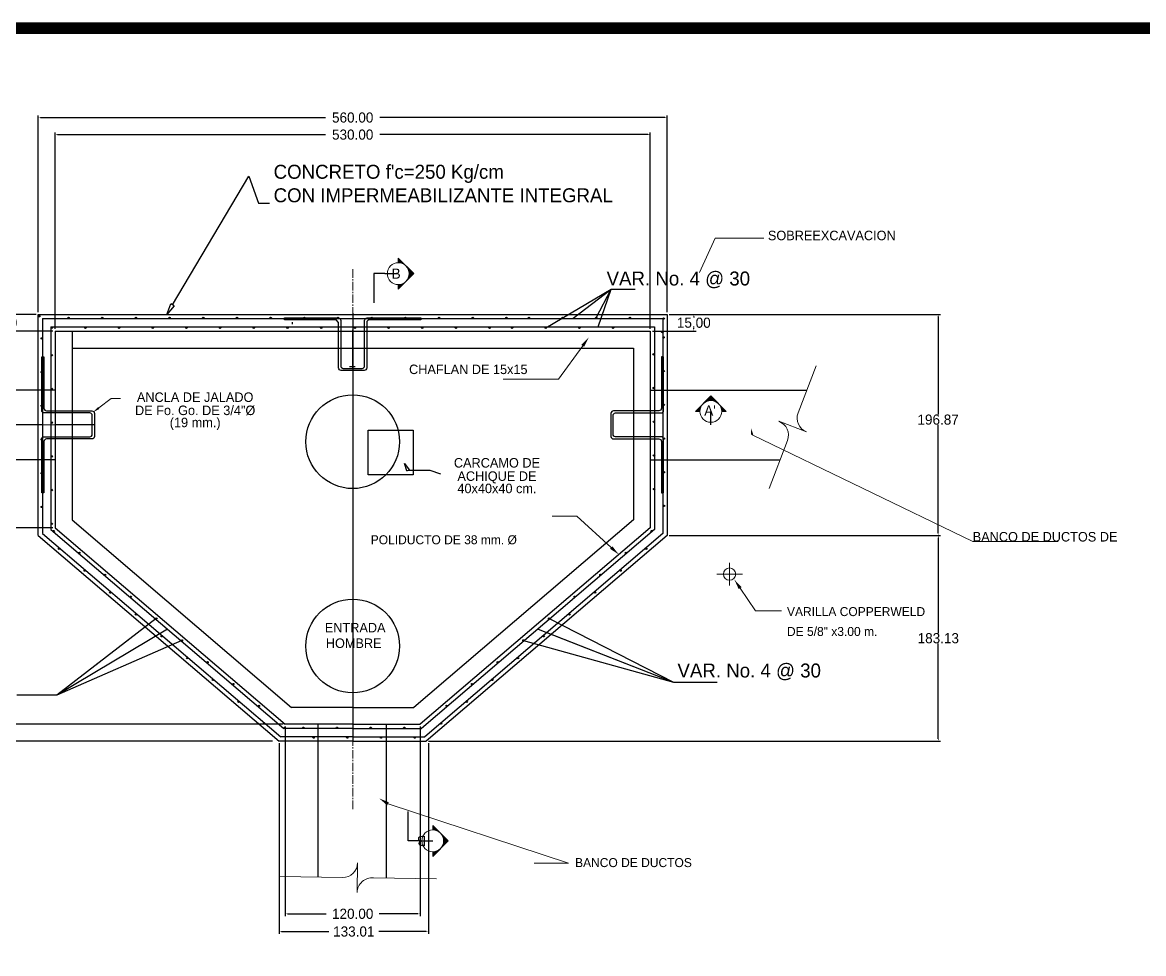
# Model space of a CAD drawing. Header units: centimetres. Extents: x 899 to 420531, y -3090 to 1299.
# Drawn here: x 10054 to 11053, y -1367 to -538 of the extents above; entities that cross this region are included whole.
import ezdxf
from ezdxf.enums import TextEntityAlignment as Align

# ---------------------------------------------------------------- set-up
doc = ezdxf.new("R2010")
doc.units = ezdxf.units.CM
doc.header["$LTSCALE"] = 10
doc.header["$MEASUREMENT"] = 0
doc.linetypes.add('CENTER2', pattern=[1.125, 0.75, -0.125, 0.125, -0.125])
doc.layers.get('0').update_dxf_attribs({"linetype": 'CONTINUOUS'})
doc.layers.get('DEFPOINTS').update_dxf_attribs({"color": 2, "linetype": 'CONTINUOUS'})
for name, color, linetype in [('acero', 7, 'CONTINUOUS'), ('DIM', 7, 'CONTINUOUS'), ('Ductos', 30, 'CONTINUOUS'), ('MARCO', 7, 'CONTINUOUS'), ('REGISTRO', 1, 'CONTINUOUS'), ('TEXTOS', 7, 'CONTINUOUS'), ('VARILLAS', 30, 'CONTINUOUS')]:
    doc.layers.add(name, color=color, linetype=linetype)
doc.styles.get("Standard").update_dxf_attribs({"font": ''})
doc.styles.get('Standard').set_extended_font_data('Zurich Ex BT')
doc.dimstyles.get("Standard").update_dxf_attribs({"dimtxt": 9, "dimasz": 2, "dimexe": 2, "dimexo": 2, "dimgap": 0.09, "dimtad": 0, "dimtih": 1, "dimtoh": 1, "dimzin": 0, "dimdsep": 46, "dimtxsty": 'Standard', "dimcen": 0.09, "dimadec": 0, "dimazin": 0, "dimtfac": 1, "dimtofl": 0, "dimtmove": 0, "dimatfit": 3, "dimfxl": 0, "dimtolj": 1, "dimtzin": 0, "dimarcsym": 0})

# ---------------------------------------------------------------- blocks, each defined once
blk = doc.blocks.new('_ClosedBlank')
at = {"color": 0, "linetype": 'ByBlock', "lineweight": -2}
for p, q in [((-1, 0.17), (0, 0)), ((-1, 0.17), (-1, -0.17)), ((0, 0), (-1, -0.17))]:
    blk.add_line(p, q, dxfattribs=at)
blk = doc.blocks.new('*D16')
at = {"layer": 'DEFPOINTS', "color": 0}
for p in [(10613.18, -637.53), (10083.18, -812.55), (10613.18, -812.55)]:
    blk.add_point(p, dxfattribs=at)
at = {"layer": 'DIM', "color": 0, "lineweight": -2}
for p, q in [((10083.18, -810.55), (10083.18, -635.53)), ((10085.18, -637.53), (10324.04, -637.53)), ((10611.18, -637.53), (10372.33, -637.53)), ((10613.18, -810.55), (10613.18, -635.53))]:
    blk.add_line(p, q, dxfattribs=at)
at = {"layer": 'DIM', "color": 0}
for points in [[(10085.18, -637.19), (10085.18, -637.86), (10083.18, -637.53)], [(10611.18, -637.19), (10611.18, -637.86), (10613.18, -637.53)]]:
    blk.add_solid(points, dxfattribs=at)
at = {"layer": 'DIM', "color": 0, "insert": (10348.18, -637.53), "char_height": 9, "attachment_point": 5}
blk.add_mtext('\\A1;530.00', dxfattribs=at)
blk = doc.blocks.new('*D17')
at = {"layer": 'DEFPOINTS', "color": 0}
for p in [(10068.18, -797.55), (10034.31, -812.55), (10083.18, -812.55)]:
    blk.add_point(p, dxfattribs=at)
at = {"layer": 'DIM', "color": 0, "lineweight": -2}
for p, q in [((10066.18, -797.55), (10032.31, -797.55)), ((10034.31, -799.55), (10034.31, -800.38)), ((10081.18, -812.55), (10032.31, -812.55)), ((10034.31, -810.55), (10034.31, -809.72))]:
    blk.add_line(p, q, dxfattribs=at)
at = {"layer": 'DIM', "color": 0}
for points in [[(10033.98, -799.55), (10034.65, -799.55), (10034.31, -797.55)], [(10033.98, -810.55), (10034.65, -810.55), (10034.31, -812.55)]]:
    blk.add_solid(points, dxfattribs=at)
at = {"layer": 'DIM', "color": 0, "insert": (10034.31, -805.05), "char_height": 9, "attachment_point": 5}
blk.add_mtext('\\A1;15.00', dxfattribs=at)
blk = doc.blocks.new('*D18')
at = {"layer": 'DEFPOINTS', "color": 0}
for p in [(10628.18, -797.55), (10613.18, -812.55), (10651.98, -812.55)]:
    blk.add_point(p, dxfattribs=at)
at = {"layer": 'TEXTOS', "color": 0, "lineweight": -2}
for p, q in [((10630.18, -797.55), (10653.98, -797.55)), ((10651.98, -799.55), (10651.98, -800.38)), ((10615.18, -812.55), (10653.98, -812.55)), ((10651.98, -810.55), (10651.98, -809.72))]:
    blk.add_line(p, q, dxfattribs=at)
at = {"layer": 'TEXTOS', "color": 0}
for points in [[(10651.64, -799.55), (10652.31, -799.55), (10651.98, -797.55)], [(10651.64, -810.55), (10652.31, -810.55), (10651.98, -812.55)]]:
    blk.add_solid(points, dxfattribs=at)
at = {"layer": 'TEXTOS', "color": 0, "insert": (10651.98, -805.05), "char_height": 9, "attachment_point": 5}
blk.add_mtext('\\A1;15.00', dxfattribs=at)
blk = doc.blocks.new('*D19')
at = {"layer": 'DEFPOINTS', "color": 0}
for p in [(10288.18, -1162.55), (10408.18, -1162.55), (10408.18, -1331.42)]:
    blk.add_point(p, dxfattribs=at)
at = {"layer": 'DIM', "color": 0, "lineweight": -2}
for p, q in [((10288.18, -1164.55), (10288.18, -1333.42)), ((10408.18, -1164.55), (10408.18, -1333.42)), ((10290.18, -1331.42), (10324.61, -1331.42)), ((10406.18, -1331.42), (10371.76, -1331.42))]:
    blk.add_line(p, q, dxfattribs=at)
at = {"layer": 'DIM', "color": 0}
for points in [[(10290.18, -1331.09), (10290.18, -1331.75), (10288.18, -1331.42)], [(10406.18, -1331.09), (10406.18, -1331.75), (10408.18, -1331.42)]]:
    blk.add_solid(points, dxfattribs=at)
at = {"layer": 'DIM', "color": 0, "insert": (10348.18, -1331.42), "char_height": 9, "attachment_point": 5}
blk.add_mtext('\\A1;120.00', dxfattribs=at)
blk = doc.blocks.new('*D20')
at = {"layer": 'DEFPOINTS', "color": 0}
for p in [(10068.18, -797.55), (9782.76, -1177.55), (10278.18, -1177.55)]:
    blk.add_point(p, dxfattribs=at)
at = {"layer": 'DIM', "color": 0, "lineweight": -2}
for p, q in [((10066.18, -797.55), (9780.76, -797.55)), ((9782.76, -799.55), (9782.76, -982.88)), ((9782.76, -1175.55), (9782.76, -992.22)), ((10276.18, -1177.55), (9780.76, -1177.55))]:
    blk.add_line(p, q, dxfattribs=at)
at = {"layer": 'DIM', "color": 0}
for points in [[(9782.43, -799.55), (9783.09, -799.55), (9782.76, -797.55)], [(9782.43, -1175.55), (9783.09, -1175.55), (9782.76, -1177.55)]]:
    blk.add_solid(points, dxfattribs=at)
at = {"layer": 'DIM', "color": 0, "insert": (9782.76, -987.55), "char_height": 9, "attachment_point": 5}
blk.add_mtext('\\A1;380.00', dxfattribs=at)
blk = doc.blocks.new('*D21')
at = {"layer": 'DEFPOINTS', "color": 0}
for p in [(10628.18, -622.32), (10068.18, -797.55), (10628.18, -797.55)]:
    blk.add_point(p, dxfattribs=at)
at = {"layer": 'DIM', "color": 0, "lineweight": -2}
for p, q in [((10068.18, -795.55), (10068.18, -620.32)), ((10070.18, -622.32), (10324.04, -622.32)), ((10626.18, -622.32), (10372.33, -622.32)), ((10628.18, -795.55), (10628.18, -620.32))]:
    blk.add_line(p, q, dxfattribs=at)
at = {"layer": 'DIM', "color": 0}
for points in [[(10070.18, -621.98), (10070.18, -622.65), (10068.18, -622.32)], [(10626.18, -621.98), (10626.18, -622.65), (10628.18, -622.32)]]:
    blk.add_solid(points, dxfattribs=at)
at = {"layer": 'DIM', "color": 0, "insert": (10348.18, -622.32), "char_height": 9, "attachment_point": 5}
blk.add_mtext('\\A1;560.00', dxfattribs=at)
blk = doc.blocks.new('*D36')
at = {"layer": 'DEFPOINTS', "color": 0}
for p in [(10083.18, -812.55), (9887.93, -987.55), (10083.18, -987.55)]:
    blk.add_point(p, dxfattribs=at)
at = {"layer": 'DIM', "color": 0, "lineweight": -2}
for p, q in [((10081.18, -812.55), (9885.93, -812.55)), ((9887.93, -814.55), (9887.93, -895.38)), ((9887.93, -985.55), (9887.93, -904.72)), ((10081.18, -987.55), (9885.93, -987.55))]:
    blk.add_line(p, q, dxfattribs=at)
at = {"layer": 'DIM', "color": 0}
for points in [[(9887.6, -814.55), (9888.26, -814.55), (9887.93, -812.55)], [(9887.6, -985.55), (9888.26, -985.55), (9887.93, -987.55)]]:
    blk.add_solid(points, dxfattribs=at)
at = {"layer": 'DIM', "color": 0, "insert": (9887.93, -900.05), "char_height": 9, "attachment_point": 5}
blk.add_mtext('\\A1;175.00', dxfattribs=at)
blk = doc.blocks.new('*D37')
at = {"layer": 'DEFPOINTS', "color": 0}
for p in [(10083.18, -987.55), (9889.18, -1162.55), (10288.18, -1162.55)]:
    blk.add_point(p, dxfattribs=at)
at = {"layer": 'DIM', "color": 0, "lineweight": -2}
for p, q in [((10081.18, -987.55), (9887.18, -987.55)), ((9889.18, -989.55), (9889.18, -1065.72)), ((9889.18, -1160.55), (9889.18, -1075.05)), ((10286.18, -1162.55), (9887.18, -1162.55))]:
    blk.add_line(p, q, dxfattribs=at)
at = {"layer": 'DIM', "color": 0}
for points in [[(9888.85, -989.55), (9889.51, -989.55), (9889.18, -987.55)], [(9888.85, -1160.55), (9889.51, -1160.55), (9889.18, -1162.55)]]:
    blk.add_solid(points, dxfattribs=at)
at = {"layer": 'DIM', "color": 0, "insert": (9889.18, -1070.38), "char_height": 9, "attachment_point": 5}
blk.add_mtext('\\A1;175.00', dxfattribs=at)
blk = doc.blocks.new('*D38')
at = {"layer": 'DEFPOINTS', "color": 0}
for p in [(10628.18, -797.55), (10628.18, -994.42), (10869.6, -994.42)]:
    blk.add_point(p, dxfattribs=at)
at = {"layer": 'DIM', "color": 0, "lineweight": -2}
for p, q in [((10630.18, -797.55), (10871.6, -797.55)), ((10869.6, -799.55), (10869.6, -886.64)), ((10869.6, -992.42), (10869.6, -895.98)), ((10630.18, -994.42), (10871.6, -994.42))]:
    blk.add_line(p, q, dxfattribs=at)
at = {"layer": 'DIM', "color": 0}
for points in [[(10869.26, -799.55), (10869.93, -799.55), (10869.6, -797.55)], [(10869.26, -992.42), (10869.93, -992.42), (10869.6, -994.42)]]:
    blk.add_solid(points, dxfattribs=at)
at = {"layer": 'DIM', "color": 0, "insert": (10869.6, -891.31), "char_height": 9, "attachment_point": 5}
blk.add_mtext('\\A1;196.87', dxfattribs=at)
blk = doc.blocks.new('*D39')
at = {"layer": 'DEFPOINTS', "color": 0}
for p in [(10630.18, -994.42), (10413.66, -1177.55), (10869.76, -1177.55)]:
    blk.add_point(p, dxfattribs=at)
at = {"layer": 'DIM', "color": 0, "lineweight": -2}
for p, q in [((10632.18, -994.42), (10871.76, -994.42)), ((10869.76, -996.42), (10869.76, -1081.32)), ((10869.76, -1175.55), (10869.76, -1090.65)), ((10415.66, -1177.55), (10871.76, -1177.55))]:
    blk.add_line(p, q, dxfattribs=at)
at = {"layer": 'DIM', "color": 0}
for points in [[(10869.42, -996.42), (10870.09, -996.42), (10869.76, -994.42)], [(10869.42, -1175.55), (10870.09, -1175.55), (10869.76, -1177.55)]]:
    blk.add_solid(points, dxfattribs=at)
at = {"layer": 'DIM', "color": 0, "insert": (10869.76, -1085.98), "char_height": 9, "attachment_point": 5}
blk.add_mtext('\\A1;183.13', dxfattribs=at)
blk = doc.blocks.new('*D40')
at = {"layer": 'DEFPOINTS', "color": 0}
for p in [(10282.65, -1177.55), (10415.66, -1177.55), (10415.66, -1347.18)]:
    blk.add_point(p, dxfattribs=at)
at = {"layer": 'DIM', "color": 0, "lineweight": -2}
for p, q in [((10282.65, -1179.55), (10282.65, -1349.18)), ((10415.66, -1179.55), (10415.66, -1349.18)), ((10284.65, -1347.18), (10326.92, -1347.18)), ((10413.66, -1347.18), (10371.39, -1347.18))]:
    blk.add_line(p, q, dxfattribs=at)
at = {"layer": 'DIM', "color": 0}
for points in [[(10284.65, -1346.85), (10284.65, -1347.51), (10282.65, -1347.18)], [(10413.66, -1346.85), (10413.66, -1347.51), (10415.66, -1347.18)]]:
    blk.add_solid(points, dxfattribs=at)
at = {"layer": 'DIM', "color": 0, "insert": (10349.16, -1347.18), "char_height": 9, "attachment_point": 5}
blk.add_mtext('\\A1;133.01', dxfattribs=at)
blk = doc.blocks.new('Marco-Reg')
at = {"layer": 'MARCO', "linetype": 'Continuous', "const_width": 10.19}
blk.add_lwpolyline([(12391.48, -3085.07), (12391.48, -542.68), (8462.34, -542.68), (8462.34, -3085.07)], close=True, dxfattribs=at)

msp = doc.modelspace()

# ---------------------------------------------------------------- linework, layer by layer
at = {"layer": 'acero'}
for centre in [(10348.185, -910.985), (10348.185, -1092.908)]:
    msp.add_circle(centre, 41.75, dxfattribs=at)
at = {"layer": 'Ductos', "lineweight": 5}
for p, q in [((10744.901, -885.24), (10761.047, -843.356)), ((10727.854, -892.801), (10752.461, -902.287)), ((10718.969, -952.508), (10735.414, -909.847)), ((10352.172, -1312.4), (10352.567, -1286.031)), ((10339.185, -1299.018), (10283.267, -1298.181)), ((10422.691, -1300.269), (10366.773, -1299.431))]:
    msp.add_line(p, q, dxfattribs=at)
at = {"layer": 'Ductos'}
for p, q in [((10083.185, -864.985), (9943.661, -864.985)), ((10613.185, -864.985), (10752.709, -864.985)), ((10083.189, -926.981), (9967.57, -927.005)), ((10613.18, -926.981), (10728.8, -927.005)), ((10317.185, -1162.55), (10317.185, -1298.689)), ((10377.87, -1162.55), (10377.899, -1299.598))]:
    msp.add_line(p, q, dxfattribs=at)
at = {"layer": 'Ductos', "linetype": 'CENTER2', "lineweight": 5}
msp.add_line((10348.185, -1238.057), (10348.185, -1117.043), dxfattribs=at)
at = {"layer": 'Ductos', "lineweight": 5}
for centre, radius, start, end in [((10757.204, -889.983), 13.186, 158.918205, 248.918205), ((10723.111, -905.104), 13.186, 338.918205, 68.918205), ((10339.383, -1285.834), 13.186, 269.142137, 359.142137), ((10365.415, -1312.606), 13.244, 84.115882, 179.110736)]:
    msp.add_arc(centre, radius, start, end, dxfattribs=at)
at = {"layer": 'REGISTRO'}
for p, q in [((10068.185, -994.467), (10068.185, -797.55)), ((10068.185, -797.55), (10628.185, -797.55)), ((10628.185, -797.55), (10628.185, -994.419)), ((10294.687, -806.4), (10294.687, -804.4)), ((10079.415, -812.55), (10079.415, -987.55)), ((10083.185, -812.55), (10613.185, -812.55)), ((10083.185, -812.55), (10083.185, -987.55)), ((10098.185, -812.55), (10098.185, -980.633)), ((10613.185, -812.55), (10613.185, -987.55)), ((10613.185, -812.55), (10613.185, -987.55)), ((10098.185, -827.55), (10598.185, -827.55)), ((10598.185, -827.55), (10598.185, -980.633)), ((10350.416, -844.401), (10345.416, -844.4)), ((10083.185, -987.55), (10288.185, -1162.55)), ((10098.185, -980.633), (10293.717, -1147.55)), ((10598.185, -980.633), (10402.653, -1147.55)), ((10613.185, -987.55), (10408.185, -1162.55)), ((10068.185, -994.467), (10282.653, -1177.55)), ((10628.185, -994.467), (10413.717, -1177.55)), ((10348.185, -1147.55), (10293.717, -1147.55)), ((10348.185, -1147.55), (10402.653, -1147.55)), ((10348.185, -1166.32), (10286.795, -1166.32)), ((10348.185, -1162.55), (10288.185, -1162.55)), ((10348.185, -1162.55), (10408.185, -1162.55)), ((10348.185, -1166.32), (10409.575, -1166.32)), ((10348.185, -1177.55), (10282.653, -1177.55)), ((10348.185, -1173.78), (10284.043, -1173.78)), ((10348.185, -1173.78), (10412.326, -1173.78)), ((10348.185, -1177.55), (10413.66, -1177.55))]:
    msp.add_line(p, q, dxfattribs=at)
for points in [[(10333.437, -802.55), (10287.587, -802.55), (10287.587, -800.65), (10335.337, -800.65, -0.4142136), (10337.587, -802.9), (10337.587, -843.4, 0.4142136), (10339.837, -845.65), (10356.537, -845.65, 0.4142136), (10358.787, -843.4), (10358.787, -802.9, -0.4142136), (10361.037, -800.65), (10408.787, -800.65), (10408.787, -802.55), (10362.937, -802.55, 0.4142136), (10360.687, -804.8), (10360.687, -845.3, -0.4142136), (10358.437, -847.55), (10337.937, -847.55, -0.4142136), (10335.687, -845.3), (10335.687, -804.8)], [(10073.185, -910.735), (10073.185, -956.585), (10071.285, -956.585), (10071.285, -908.835, -0.4142136), (10073.535, -906.585), (10114.035, -906.585, 0.4142136), (10116.285, -904.335), (10116.285, -887.635, 0.4142136), (10114.035, -885.385), (10073.535, -885.385, -0.4142136), (10071.285, -883.135), (10071.285, -835.385), (10073.185, -835.385), (10073.185, -881.235, 0.4142136), (10075.435, -883.485), (10115.935, -883.485, -0.4142136), (10118.185, -885.735), (10118.185, -906.235, -0.4142136), (10115.935, -908.485), (10075.435, -908.485, 0.4142136)], [(10623.193, -910.707), (10623.197, -956.557), (10625.097, -956.557), (10625.092, -908.807, 0.4142136), (10622.842, -906.557), (10582.342, -906.561, -0.4142136), (10580.092, -904.312), (10580.09, -887.612, -0.4142136), (10582.34, -885.361), (10622.84, -885.357, 0.4142136), (10625.09, -883.107), (10625.085, -835.357), (10623.185, -835.357), (10623.19, -881.207, -0.4142136), (10620.94, -883.457), (10580.44, -883.462, 0.4142136), (10578.19, -885.712), (10578.192, -906.212, 0.4142136), (10580.442, -908.462), (10620.942, -908.457, -0.4142136)]]:
    msp.add_lwpolyline(points, format="xyb", close=True, dxfattribs=at)
msp.add_lwpolyline([(10361.964, -900.552), (10401.964, -900.552), (10401.964, -940.552), (10361.964, -940.552)], close=True, dxfattribs=at)
at = {"layer": 'TEXTOS', "lineweight": 5}
for p, q in [((10657.032, -760.345), (10671.082, -729.632)), ((10671.082, -729.632), (10714.269, -729.632)), ((10388.793, -751.606), (10388.793, -747.525)), ((10388.793, -747.525), (10402.578, -761.311)), ((10388.987, -751.608), (10388.987, -747.719)), ((10389.181, -751.614), (10389.181, -747.913)), ((10389.375, -751.624), (10389.375, -748.108)), ((10389.569, -751.637), (10389.569, -748.302)), ((10389.763, -751.655), (10389.763, -748.496)), ((10389.957, -751.676), (10389.957, -748.69)), ((10390.152, -751.702), (10390.152, -748.884)), ((10390.346, -751.731), (10390.346, -749.078)), ((10390.54, -751.765), (10390.54, -749.272)), ((10390.734, -751.802), (10390.734, -749.466)), ((10390.928, -751.844), (10390.928, -749.66)), ((10391.122, -751.89), (10391.122, -749.854)), ((10391.316, -751.94), (10391.316, -750.048)), ((10391.51, -751.994), (10391.51, -750.243)), ((10391.704, -752.053), (10391.704, -750.437)), ((10391.898, -752.116), (10391.898, -750.631)), ((10392.093, -752.184), (10392.093, -750.825)), ((10392.287, -752.257), (10392.287, -751.019)), ((10392.481, -752.334), (10392.481, -751.213)), ((10392.675, -752.416), (10392.675, -751.407)), ((10392.869, -752.504), (10392.869, -751.601)), ((10393.063, -752.596), (10393.063, -751.795)), ((10393.257, -752.694), (10393.257, -751.989)), ((10393.451, -752.797), (10393.451, -752.184)), ((10393.645, -752.906), (10393.645, -752.378)), ((10393.839, -753.021), (10393.839, -752.572)), ((10394.033, -753.143), (10394.033, -752.766)), ((10394.228, -753.271), (10394.228, -752.96)), ((10394.422, -753.405), (10394.422, -753.154)), ((10394.616, -753.547), (10394.616, -753.348)), ((10394.81, -753.696), (10394.81, -753.542)), ((10395.004, -753.854), (10395.004, -753.736)), ((10395.198, -754.02), (10395.198, -753.93)), ((10395.392, -754.195), (10395.392, -754.124)), ((10395.586, -754.38), (10395.586, -754.319)), ((10395.78, -754.576), (10395.78, -754.513)), ((10395.974, -754.783), (10395.974, -754.707)), ((10396.169, -755.004), (10396.169, -754.901)), ((10396.363, -755.238), (10396.363, -755.095)), ((10396.363, -755.238), (10396.363, -755.095)), ((10396.557, -755.488), (10396.557, -755.289)), ((10396.751, -755.756), (10396.751, -755.483)), ((10396.945, -756.045), (10396.945, -755.677)), ((10397.139, -756.359), (10397.139, -755.871)), ((10397.333, -756.701), (10397.333, -756.065)), ((10397.527, -757.081), (10397.527, -756.259)), ((10397.721, -757.507), (10397.721, -756.454)), ((10397.915, -758), (10397.915, -756.648)), ((10397.915, -758), (10397.915, -756.648)), ((10398.109, -758.593), (10398.109, -756.842)), ((10398.304, -759.38), (10398.304, -757.036)), ((10398.498, -765.392), (10398.498, -757.23)), ((10398.692, -765.198), (10398.692, -757.424)), ((10398.886, -765.003), (10398.886, -757.618)), ((10399.08, -764.809), (10399.08, -757.812)), ((10399.274, -764.615), (10399.274, -758.006)), ((10399.468, -764.421), (10399.468, -758.2)), ((10399.662, -764.227), (10399.662, -758.395)), ((10399.856, -764.033), (10399.856, -758.589)), ((10400.05, -763.839), (10400.05, -758.783)), ((10388.793, -775.096), (10402.578, -761.311)), ((10395.004, -768.885), (10395.004, -768.768)), ((10395.198, -768.691), (10395.198, -768.602)), ((10395.392, -768.497), (10395.392, -768.426)), ((10395.586, -768.303), (10395.586, -768.241)), ((10395.78, -768.109), (10395.78, -768.046)), ((10395.974, -767.915), (10395.974, -767.838)), ((10396.169, -767.721), (10396.169, -767.618)), ((10396.363, -767.527), (10396.363, -767.384)), ((10396.363, -767.527), (10396.363, -767.384)), ((10396.557, -767.333), (10396.557, -767.134)), ((10396.751, -767.139), (10396.751, -766.865)), ((10396.945, -766.944), (10396.945, -766.576)), ((10397.139, -766.75), (10397.139, -766.263)), ((10397.333, -766.556), (10397.333, -765.92)), ((10397.527, -766.362), (10397.527, -765.541)), ((10397.721, -766.168), (10397.721, -765.114)), ((10397.915, -765.974), (10397.915, -764.622)), ((10397.915, -765.974), (10397.915, -764.622)), ((10398.109, -765.78), (10398.109, -764.028)), ((10398.304, -765.586), (10398.304, -763.242)), ((10400.244, -763.645), (10400.244, -758.977)), ((10400.439, -763.451), (10400.439, -759.171)), ((10400.633, -763.257), (10400.633, -759.365)), ((10400.827, -763.063), (10400.827, -759.559)), ((10401.021, -762.868), (10401.021, -759.753)), ((10401.215, -762.674), (10401.215, -759.947)), ((10401.409, -762.48), (10401.409, -760.141)), ((10401.603, -762.286), (10401.603, -760.335)), ((10401.797, -762.092), (10401.797, -760.53)), ((10401.991, -761.898), (10401.991, -760.724)), ((10402.185, -761.704), (10402.185, -760.918)), ((10402.38, -761.51), (10402.38, -761.112)), ((10402.574, -761.316), (10402.574, -761.306)), ((10388.793, -775.096), (10388.793, -771.016)), ((10388.987, -774.902), (10388.987, -771.014)), ((10389.181, -774.708), (10389.181, -771.008)), ((10389.375, -774.514), (10389.375, -770.998)), ((10389.569, -774.32), (10389.569, -770.984)), ((10389.763, -774.126), (10389.763, -770.967)), ((10389.957, -773.932), (10389.957, -770.945)), ((10390.152, -773.738), (10390.152, -770.92)), ((10390.346, -773.544), (10390.346, -770.89)), ((10390.54, -773.35), (10390.54, -770.857)), ((10390.734, -773.155), (10390.734, -770.819)), ((10390.928, -772.961), (10390.928, -770.778)), ((10391.122, -772.767), (10391.122, -770.732)), ((10391.316, -772.573), (10391.316, -770.682)), ((10391.51, -772.379), (10391.51, -770.627)), ((10391.704, -772.185), (10391.704, -770.568)), ((10391.898, -771.991), (10391.898, -770.505)), ((10392.093, -771.797), (10392.093, -770.437)), ((10392.287, -771.603), (10392.287, -770.365)), ((10392.481, -771.409), (10392.481, -770.288)), ((10392.675, -771.214), (10392.675, -770.205)), ((10392.869, -771.02), (10392.869, -770.118)), ((10393.063, -770.826), (10393.063, -770.026)), ((10393.257, -770.632), (10393.257, -769.928)), ((10393.451, -770.438), (10393.451, -769.824)), ((10393.645, -770.244), (10393.645, -769.715)), ((10393.839, -770.05), (10393.839, -769.6)), ((10394.033, -769.856), (10394.033, -769.479)), ((10394.228, -769.662), (10394.228, -769.351)), ((10394.422, -769.468), (10394.422, -769.216)), ((10394.616, -769.274), (10394.616, -769.075)), ((10394.81, -769.079), (10394.81, -768.925)), ((10348.188, -800.712), (10348.184, -846.762)), ((10553.025, -825.579), (10531.565, -855.163)), ((10531.565, -855.163), (10482.09, -855.163)), ((10121.996, -880.884), (10133.069, -872.502)), ((10133.069, -872.502), (10141.462, -872.502)), ((10653.379, -883.977), (10667.165, -870.191)), ((10659.125, -878.542), (10658.814, -878.542)), ((10659.259, -878.348), (10659.008, -878.348)), ((10659.401, -878.154), (10659.202, -878.154)), ((10659.55, -877.96), (10659.396, -877.96)), ((10659.708, -877.766), (10659.59, -877.766)), ((10659.874, -877.571), (10659.784, -877.571)), ((10660.049, -877.377), (10659.978, -877.377)), ((10660.234, -877.183), (10660.172, -877.183)), ((10660.43, -876.989), (10660.367, -876.989)), ((10660.637, -876.795), (10660.561, -876.795)), ((10660.857, -876.601), (10660.755, -876.601)), ((10661.092, -876.407), (10660.949, -876.407)), ((10661.092, -876.407), (10660.949, -876.407)), ((10661.342, -876.213), (10661.143, -876.213)), ((10661.61, -876.019), (10661.337, -876.019)), ((10661.899, -875.825), (10661.531, -875.825)), ((10662.213, -875.63), (10661.725, -875.63)), ((10662.555, -875.436), (10661.919, -875.436)), ((10662.935, -875.242), (10662.113, -875.242)), ((10663.361, -875.048), (10662.308, -875.048)), ((10663.854, -874.854), (10662.502, -874.854)), ((10663.854, -874.854), (10662.502, -874.854)), ((10664.447, -874.66), (10662.696, -874.66)), ((10665.234, -874.466), (10662.89, -874.466)), ((10671.246, -874.272), (10663.084, -874.272)), ((10671.052, -874.078), (10663.278, -874.078)), ((10670.857, -873.884), (10663.472, -873.884)), ((10670.663, -873.69), (10663.666, -873.69)), ((10670.469, -873.495), (10663.86, -873.495)), ((10670.275, -873.301), (10664.054, -873.301)), ((10670.081, -873.107), (10664.248, -873.107)), ((10669.887, -872.913), (10664.443, -872.913)), ((10669.693, -872.719), (10664.637, -872.719)), ((10669.499, -872.525), (10664.831, -872.525)), ((10669.305, -872.331), (10665.025, -872.331)), ((10669.111, -872.137), (10665.219, -872.137)), ((10668.917, -871.943), (10665.413, -871.943)), ((10668.722, -871.749), (10665.607, -871.749)), ((10668.528, -871.554), (10665.801, -871.554)), ((10668.334, -871.36), (10665.995, -871.36)), ((10668.14, -871.166), (10666.189, -871.166)), ((10667.946, -870.972), (10666.383, -870.972)), ((10667.752, -870.778), (10666.578, -870.778)), ((10667.558, -870.584), (10666.772, -870.584)), ((10667.364, -870.39), (10666.966, -870.39)), ((10667.17, -870.196), (10667.16, -870.196)), ((10680.95, -883.977), (10667.165, -870.191)), ((10671.44, -874.466), (10669.096, -874.466)), ((10671.634, -874.66), (10669.882, -874.66)), ((10671.828, -874.854), (10670.476, -874.854)), ((10671.828, -874.854), (10670.476, -874.854)), ((10672.022, -875.048), (10670.968, -875.048)), ((10672.216, -875.242), (10671.395, -875.242)), ((10672.41, -875.436), (10671.774, -875.436)), ((10672.604, -875.63), (10672.117, -875.63)), ((10672.798, -875.825), (10672.43, -875.825)), ((10672.992, -876.019), (10672.719, -876.019)), ((10673.187, -876.213), (10672.988, -876.213)), ((10673.381, -876.407), (10673.238, -876.407)), ((10673.381, -876.407), (10673.238, -876.407)), ((10673.575, -876.601), (10673.472, -876.601)), ((10673.769, -876.795), (10673.692, -876.795)), ((10673.963, -876.989), (10673.9, -876.989)), ((10674.157, -877.183), (10674.095, -877.183)), ((10674.351, -877.377), (10674.28, -877.377)), ((10674.545, -877.571), (10674.456, -877.571)), ((10674.739, -877.766), (10674.622, -877.766)), ((10674.933, -877.96), (10674.779, -877.96)), ((10675.128, -878.154), (10674.929, -878.154)), ((10675.322, -878.348), (10675.07, -878.348)), ((10675.516, -878.542), (10675.205, -878.542)), ((10083.184, -903.485), (10083.185, -888.485)), ((10657.46, -883.977), (10653.379, -883.977)), ((10657.462, -883.782), (10653.573, -883.782)), ((10657.468, -883.588), (10653.767, -883.588)), ((10657.478, -883.394), (10653.961, -883.394)), ((10657.491, -883.2), (10654.156, -883.2)), ((10657.509, -883.006), (10654.35, -883.006)), ((10657.53, -882.812), (10654.544, -882.812)), ((10657.556, -882.618), (10654.738, -882.618)), ((10657.585, -882.424), (10654.932, -882.424)), ((10657.619, -882.23), (10655.126, -882.23)), ((10657.656, -882.036), (10655.32, -882.036)), ((10657.698, -881.841), (10655.514, -881.841)), ((10657.744, -881.647), (10655.708, -881.647)), ((10657.794, -881.453), (10655.902, -881.453)), ((10657.848, -881.259), (10656.097, -881.259)), ((10657.907, -881.065), (10656.291, -881.065)), ((10657.97, -880.871), (10656.485, -880.871)), ((10658.038, -880.677), (10656.679, -880.677)), ((10658.111, -880.483), (10656.873, -880.483)), ((10658.188, -880.289), (10657.067, -880.289)), ((10658.27, -880.095), (10657.261, -880.095)), ((10658.358, -879.901), (10657.455, -879.901)), ((10658.45, -879.706), (10657.649, -879.706)), ((10658.548, -879.512), (10657.843, -879.512)), ((10658.651, -879.318), (10658.037, -879.318)), ((10658.76, -879.124), (10658.232, -879.124)), ((10658.875, -878.93), (10658.426, -878.93)), ((10658.997, -878.736), (10658.62, -878.736)), ((10675.71, -878.736), (10675.333, -878.736)), ((10675.904, -878.93), (10675.454, -878.93)), ((10676.098, -879.124), (10675.569, -879.124)), ((10676.292, -879.318), (10675.678, -879.318)), ((10676.486, -879.512), (10675.782, -879.512)), ((10676.68, -879.706), (10675.88, -879.706)), ((10676.874, -879.901), (10675.972, -879.901)), ((10677.068, -880.095), (10676.059, -880.095)), ((10677.263, -880.289), (10676.141, -880.289)), ((10677.457, -880.483), (10676.219, -880.483)), ((10677.651, -880.677), (10676.291, -880.677)), ((10677.845, -880.871), (10676.359, -880.871)), ((10678.039, -881.065), (10676.422, -881.065)), ((10678.233, -881.259), (10676.481, -881.259)), ((10678.427, -881.453), (10676.536, -881.453)), ((10678.621, -881.647), (10676.586, -881.647)), ((10678.815, -881.841), (10676.632, -881.841)), ((10679.009, -882.036), (10676.673, -882.036)), ((10679.203, -882.23), (10676.711, -882.23)), ((10679.398, -882.424), (10676.744, -882.424)), ((10679.592, -882.618), (10676.774, -882.618)), ((10679.786, -882.812), (10676.799, -882.812)), ((10679.98, -883.006), (10676.821, -883.006)), ((10680.174, -883.2), (10676.838, -883.2)), ((10680.368, -883.394), (10676.852, -883.394)), ((10680.562, -883.588), (10676.862, -883.588)), ((10680.756, -883.782), (10676.868, -883.782)), ((10680.95, -883.977), (10676.869, -883.977)), ((10072.496, -895.984), (10118.546, -895.988)), ((10703.897, -904.723), (10900.416, -999.836)), ((10547.84, -977.258), (10525.721, -977.258)), ((10578.441, -1005.227), (10547.84, -977.258)), ((10900.416, -999.836), (10976.66, -999.836)), ((10683.832, -1018.742), (10683.832, -1038.881)), ((10672.582, -1028.899), (10695.235, -1028.899)), ((10693.243, -1041.389), (10706.801, -1061.606)), ((10706.801, -1061.606), (10730.069, -1061.606)), ((10379.636, -1233.42), (10540.351, -1286.184)), ((10419.452, -1252.637), (10419.45, -1256.718)), ((10419.452, -1252.637), (10433.23, -1266.43)), ((10419.646, -1252.831), (10419.644, -1256.72)), ((10419.84, -1253.025), (10419.838, -1256.725)), ((10420.034, -1253.219), (10420.032, -1256.735)), ((10420.228, -1253.413), (10420.226, -1256.749)), ((10420.422, -1253.608), (10420.421, -1256.767)), ((10420.616, -1253.802), (10420.615, -1256.788)), ((10420.81, -1253.996), (10420.809, -1256.814)), ((10421.004, -1254.19), (10421.003, -1256.843)), ((10421.198, -1254.384), (10421.197, -1256.877)), ((10421.392, -1254.579), (10421.391, -1256.915)), ((10421.586, -1254.773), (10421.585, -1256.956)), ((10421.78, -1254.967), (10421.779, -1257.002)), ((10421.974, -1255.161), (10421.973, -1257.053)), ((10422.168, -1255.355), (10422.167, -1257.107)), ((10422.362, -1255.55), (10422.361, -1257.166)), ((10422.556, -1255.744), (10422.555, -1257.229)), ((10422.75, -1255.938), (10422.749, -1257.297)), ((10422.944, -1256.132), (10422.943, -1257.37)), ((10423.138, -1256.326), (10423.138, -1257.447)), ((10423.332, -1256.521), (10423.332, -1257.53)), ((10423.526, -1256.715), (10423.526, -1257.617)), ((10423.72, -1256.909), (10423.72, -1257.71)), ((10423.914, -1257.103), (10423.914, -1257.808)), ((10424.108, -1257.297), (10424.108, -1257.911)), ((10419.438, -1280.208), (10433.23, -1266.43)), ((10428.57, -1261.764), (10428.569, -1263.116)), ((10428.57, -1261.764), (10428.569, -1263.116)), ((10428.764, -1261.958), (10428.763, -1263.71)), ((10428.958, -1262.152), (10428.957, -1264.496)), ((10429.152, -1262.347), (10429.147, -1270.508)), ((10429.346, -1262.541), (10429.342, -1270.314)), ((10429.54, -1262.735), (10429.536, -1270.12)), ((10429.734, -1262.929), (10429.73, -1269.926)), ((10429.928, -1263.123), (10429.924, -1269.732)), ((10430.122, -1263.318), (10430.118, -1269.538)), ((10430.316, -1263.512), (10430.313, -1269.344)), ((10430.51, -1263.706), (10430.507, -1269.15)), ((10430.704, -1263.9), (10430.701, -1268.956)), ((10430.898, -1264.094), (10430.895, -1268.762)), ((10431.092, -1264.289), (10431.089, -1268.568)), ((10431.286, -1264.483), (10431.284, -1268.374)), ((10431.48, -1264.677), (10431.478, -1268.18)), ((10431.674, -1264.871), (10431.672, -1267.986)), ((10431.868, -1265.065), (10431.866, -1267.792)), ((10432.062, -1265.26), (10432.06, -1267.598)), ((10432.256, -1265.454), (10432.255, -1267.404)), ((10419.44, -1276.127), (10419.438, -1280.208)), ((10419.634, -1276.125), (10419.632, -1280.014)), ((10419.828, -1276.119), (10419.826, -1279.82)), ((10420.022, -1276.11), (10420.02, -1279.626)), ((10420.216, -1276.096), (10420.214, -1279.432)), ((10420.41, -1276.079), (10420.409, -1279.238)), ((10420.604, -1276.057), (10420.603, -1279.044)), ((10420.798, -1276.032), (10420.797, -1278.85)), ((10420.993, -1276.003), (10420.991, -1278.656)), ((10421.187, -1275.969), (10421.185, -1278.462)), ((10421.381, -1275.932), (10421.38, -1278.268)), ((10421.575, -1275.89), (10421.574, -1278.074)), ((10421.769, -1275.845), (10421.768, -1277.88)), ((10421.963, -1275.795), (10421.962, -1277.686)), ((10422.157, -1275.74), (10422.156, -1277.492)), ((10422.351, -1275.681), (10422.351, -1277.298)), ((10422.545, -1275.618), (10422.545, -1277.104)), ((10422.74, -1275.551), (10422.739, -1276.91)), ((10422.934, -1275.478), (10422.933, -1276.716)), ((10423.128, -1275.401), (10423.127, -1276.522)), ((10423.322, -1275.319), (10423.321, -1276.328)), ((10423.516, -1275.232), (10423.516, -1276.134)), ((10423.71, -1275.139), (10423.71, -1275.94)), ((10423.904, -1275.042), (10423.904, -1275.746)), ((10424.099, -1274.938), (10424.098, -1275.552)), ((10424.293, -1274.829), (10424.292, -1275.358)), ((10424.487, -1274.714), (10424.487, -1275.164)), ((10424.681, -1274.593), (10424.681, -1274.97)), ((10424.875, -1274.465), (10424.875, -1274.776)), ((10425.069, -1274.331), (10425.069, -1274.582)), ((10425.264, -1274.189), (10425.263, -1274.388)), ((10425.458, -1274.04), (10425.458, -1274.194)), ((10425.652, -1273.882), (10425.652, -1274)), ((10425.846, -1273.716), (10425.846, -1273.806)), ((10426.04, -1273.541), (10426.04, -1273.612)), ((10426.234, -1273.356), (10426.234, -1273.418)), ((10426.429, -1273.161), (10426.429, -1273.224)), ((10426.623, -1272.954), (10426.623, -1273.03)), ((10426.817, -1272.733), (10426.817, -1272.836)), ((10427.011, -1272.499), (10427.011, -1272.642)), ((10427.011, -1272.499), (10427.011, -1272.642)), ((10427.206, -1272.249), (10427.205, -1272.448)), ((10427.4, -1271.981), (10427.4, -1272.254)), ((10427.594, -1271.692), (10427.594, -1272.06)), ((10427.788, -1271.379), (10427.788, -1271.866)), ((10427.983, -1271.036), (10427.982, -1271.672)), ((10428.371, -1270.23), (10428.371, -1271.284)), ((10428.566, -1269.738), (10428.565, -1271.09)), ((10428.566, -1269.738), (10428.565, -1271.09)), ((10428.76, -1269.145), (10428.759, -1270.896)), ((10428.954, -1268.359), (10428.953, -1270.702)), ((10509.915, -1286.184), (10540.351, -1286.184))]:
    msp.add_line(p, q, dxfattribs=at)
at = {"layer": 'TEXTOS', "linetype": 'CENTER2', "lineweight": 5}
msp.add_line((10348.187, -757.421), (10348.187, -878.435), dxfattribs=at)
at = {"layer": 'TEXTOS'}
for p, q in [((10376.785, -761.311), (10366.921, -761.311)), ((10366.921, -761.311), (10366.921, -787.327)), ((10376.785, -761.311), (10388.793, -761.311)), ((10348.187, -796.401), (10348.187, -821.401)), ((10155.685, -812.55), (10170.685, -812.55)), ((10348.185, -812.55), (10348.185, -1162.55)), ((10348.187, -846.401), (10348.187, -811.401)), ((10667.165, -895.985), (10667.165, -883.977)), ((10072.496, -895.984), (10029.206, -895.981)), ((10118.185, -895.985), (10083.185, -895.985)), ((10397.538, -936.391), (10416.955, -936.391)), ((10416.955, -936.391), (10426.41, -939.577)), ((10348.185, -1162.55), (10348.185, -1177.55)), ((10276.823, -1177.55), (10276.276, -1177.55)), ((10397.573, -1266.41), (10397.587, -1240.394)), ((10407.437, -1266.416), (10397.573, -1266.41)), ((10407.437, -1266.416), (10419.445, -1266.422))]:
    msp.add_line(p, q, dxfattribs=at)
msp.add_lwpolyline([(10187.65, -789.098), (10255.773, -674.61), (10264.216, -698.594), (10274.164, -698.594)], dxfattribs=at)
at = {"layer": 'TEXTOS', "lineweight": 5}
for centre, radius in [((10388.793, -761.311), 9.705), ((10667.165, -883.977), 9.705), ((10683.832, -1028.899), 5.51), ((10419.445, -1266.422), 9.705)]:
    msp.add_circle(centre, radius, dxfattribs=at)
for points in [[(10551.786, -824.68), (10554.263, -826.477), (10558.417, -818.145)], [(10122.625, -881.714), (10121.368, -880.053), (10117.013, -884.656)], [(10702.871, -904.903), (10704.923, -904.542), (10702.814, -898.567)], [(10579.474, -1004.097), (10577.409, -1006.357), (10585.22, -1011.423)], [(10691.972, -1042.242), (10694.515, -1040.537), (10688.129, -1033.762)], [(10378.832, -1234.723), (10380.44, -1232.118), (10371.821, -1228.597)]]:
    msp.add_solid(points, dxfattribs=at)
at = {"layer": 'VARILLAS'}
for p, q in [((10071.955, -801.32), (10624.415, -801.32)), ((10071.955, -801.32), (10071.955, -802.55)), ((10071.955, -802.55), (10071.955, -992.729)), ((10079.415, -808.78), (10079.415, -989.289)), ((10079.415, -808.78), (10616.955, -808.78)), ((10616.955, -808.78), (10616.955, -989.289)), ((10624.415, -801.32), (10624.415, -992.729)), ((10071.955, -992.729), (10284.043, -1173.78)), ((10079.415, -989.289), (10286.795, -1166.32)), ((10616.955, -989.289), (10409.575, -1166.32)), ((10624.415, -992.729), (10412.326, -1173.78)), ((10284.875, -1171.617), (10284.875, -1171.617))]:
    msp.add_line(p, q, dxfattribs=at)
for centre in [(10069.088, -799.262), (10080.118, -809.428), (10095.118, -800.666), (10110.118, -809.428), (10125.118, -800.666), (10140.118, -809.428), (10155.118, -800.666), (10170.118, -809.428), (10185.118, -800.666), (10200.118, -809.428), (10215.118, -800.666), (10230.118, -809.428), (10245.118, -800.666), (10260.118, -809.428), (10275.118, -800.666), (10290.118, -809.428), (10305.118, -800.666), (10320.118, -809.428), (10335.118, -800.666), (10350.118, -809.428), (10365.118, -800.666), (10380.118, -809.428), (10395.118, -800.666), (10410.118, -809.428), (10425.118, -800.666), (10440.118, -809.428), (10455.118, -800.666), (10470.118, -809.428), (10485.118, -800.666), (10490.118, -809.428), (10505.118, -800.666), (10520.118, -809.428), (10535.118, -800.666), (10550.118, -809.428), (10565.118, -800.666), (10580.118, -809.428), (10595.118, -800.666), (10625.111, -801.336), (10071.285, -818.989), (10624, -813.406), (10625.036, -818.135), (10080.118, -833.989), (10616.249, -833.162), (10071.285, -848.989), (10625.128, -848.135), (10080.118, -863.989), (10616.342, -863.162), (10071.285, -878.989), (10625.221, -878.135), (10080.118, -893.989), (10616.434, -893.162), (10071.285, -908.989), (10625.313, -908.135), (10080.118, -923.989), (10616.527, -923.162), (10071.285, -938.989), (10625.406, -938.134), (10080.118, -953.989), (10616.619, -953.162), (10071.285, -968.989), (10625.498, -968.134), (10080.118, -983.989), (10081.965, -990.563), (10614.405, -990.563), (10086.755, -1006.28), (10609.614, -1006.28), (10104.798, -1010.021), (10591.571, -1010.021), (10109.589, -1025.738), (10586.78, -1025.738), (10127.573, -1029.549), (10568.797, -1029.549), (10132.364, -1045.266), (10150.415, -1048.997), (10545.955, -1048.997), (10564.006, -1045.266), (10155.206, -1064.714), (10173.257, -1068.445), (10523.112, -1068.445), (10541.164, -1064.714), (10178.048, -1084.162), (10196.1, -1087.893), (10500.27, -1087.893), (10518.321, -1084.162), (10200.891, -1103.611), (10218.942, -1107.341), (10477.428, -1107.341), (10495.479, -1103.611), (10223.733, -1123.059), (10241.784, -1126.789), (10454.585, -1126.789), (10472.637, -1123.059), (10246.575, -1142.507), (10264.627, -1146.237), (10431.743, -1146.237), (10449.794, -1142.507), (10269.418, -1161.955), (10287.469, -1165.685), (10304.154, -1165.654), (10334.154, -1165.654), (10364.154, -1165.654), (10394.154, -1165.654), (10426.952, -1161.955), (10313.299, -1174.381), (10343.299, -1174.381), (10373.299, -1174.381), (10403.299, -1174.381)]:
    msp.add_circle(centre, 0.635, dxfattribs=at)

# ---------------------------------------------------------------- block references
at = {"layer": 'DIM'}
msp.add_blockref('Marco-Reg', (0, 0), dxfattribs=at)
at = {"layer": 'TEXTOS'}
for p, xscale, yscale, zscale, rotation in [((10182.563, -797.647), 9.948028096456271, 9.948028096463531, 9.948028096471202, 239.2465457088595), ((10394.452, -930.365), 6.770480704209827, 6.770480704144575, 6.770480704130627, 117.1153708705314)]:
    msp.add_blockref('_ClosedBlank', p, dxfattribs=dict(at, xscale=xscale, yscale=yscale, zscale=zscale, rotation=rotation))

# ---------------------------------------------------------------- texts
for s, p in [("CONCRETO f'c=250 Kg/cm", (10277.749, -676.801)), ('CON IMPERMEABILIZANTE INTEGRAL', (10277.749, -697.728))]:
    msp.add_text(s, height=12.43504, dxfattribs=at).set_placement(p)
at = {"layer": 'TEXTOS', "lineweight": 5}
for s, height, p in [('SOBREEXCAVACION', 8.4631, (10717.97, -731.541)), ('B', 8.941, (10382.938, -765.748)), ('VAR. No. 4 @ 30', 12.43504, (10574.32, -771.842)), ('CHAFLAN DE 15x15', 8.45, (10398.408, -850.74)), ("A'", 8.9406, (10661.316, -887.635)), ('POLIDUCTO DE 38 mm. %%C', 8, (10364.258, -1002.287)), ('BANCO DE DUCTOS DE ', 8.4631, (10900.416, -999.836)), ('VARILLA COPPERWELD', 8, (10734.972, -1066.258)), ('DE 5/8" x3.00 m.', 8, (10734.972, -1083.946)), ('VAR. No. 4 @ 30', 12.43504, (10637.435, -1120.929)), ('BANCO DE DUCTOS  ', 8, (10546.247, -1289.772))]:
    msp.add_text(s, height=height, dxfattribs=at).set_placement(p)
for s, p in [('ANCLA DE JALADO', (10207.886, -875.537)), ('DE Fo. Go. DE 3/4"%%C', (10207.886, -887.255)), ('(19 mm.)', (10207.886, -898.05)), ('CARCAMO DE', (10476.669, -933.985)), ('ACHIQUE DE', (10476.669, -945.849)), ('40x40x40 cm.', (10476.669, -956.791)), ('ENTRADA', (10350.4, -1080.769)), ('HOMBRE', (10349.08, -1094.621))]:
    msp.add_text(s, height=8.4631, dxfattribs=at).set_placement(p, align=Align.CENTER)
msp.add_text('B', height=8.941, rotation=179.969272, dxfattribs=at).set_placement((10413.592, -1261.982))

# ---------------------------------------------------------------- dimensions: what is measured, and where the dimension line sits
at = {"layer": 'DIM'}
for base, p1, p2, picture, middle in [((10628.185, -622.315), (10068.185, -797.55), (10628.185, -797.55), '*D21', (10348.185, -622.315)), ((10613.185, -637.525), (10083.185, -812.55), (10613.185, -812.55), '*D16', (10348.185, -637.525))]:
    dim = msp.add_linear_dim(base=base, p1=p1, p2=p2, dimstyle='Standard', dxfattribs=at)
    dim.commit()
    dim.dimension.update_dxf_attribs({"geometry": picture, "text_midpoint": middle, "dimtype": 160})
for base, p1, p2, picture, middle in [((9782.761, -1177.55), (10068.185, -797.55), (10278.18, -1177.55), '*D20', (9782.761, -987.55)), ((10034.313, -812.55), (10068.185, -797.55), (10083.185, -812.55), '*D17', (10034.313, -805.05)), ((10869.757, -1177.55), (10630.185, -994.419), (10413.66, -1177.55), '*D39', (10869.757, -1085.985))]:
    dim = msp.add_linear_dim(base=base, p1=p1, p2=p2, angle=90, dimstyle='Standard', dxfattribs=at)
    dim.commit()
    dim.dimension.update_dxf_attribs({"geometry": picture, "text_midpoint": middle})
for base, p1, p2, picture, middle in [((10869.597, -994.419), (10628.185, -797.55), (10628.185, -994.419), '*D38', (10869.597, -891.312)), ((9887.929, -987.55), (10083.185, -812.55), (10083.185, -987.55), '*D36', (9887.929, -900.05)), ((9889.18, -1162.55), (10083.185, -987.55), (10288.185, -1162.55), '*D37', (9889.18, -1070.384))]:
    dim = msp.add_linear_dim(base=base, p1=p1, p2=p2, angle=90, dimstyle='Standard', dxfattribs=at)
    dim.commit()
    dim.dimension.update_dxf_attribs({"geometry": picture, "text_midpoint": middle, "dimtype": 160})
for base, p1, p2, picture, middle in [((10408.185, -1331.421), (10288.185, -1162.55), (10408.185, -1162.55), '*D19', (10348.185, -1331.421)), ((10415.66, -1347.181), (10282.653, -1177.55), (10415.66, -1177.55), '*D40', (10349.157, -1347.181))]:
    dim = msp.add_linear_dim(base=base, p1=p1, p2=p2, dimstyle='Standard', dxfattribs=at)
    dim.commit()
    dim.dimension.update_dxf_attribs({"geometry": picture, "text_midpoint": middle})
at = {"layer": 'TEXTOS'}
dim = msp.add_linear_dim(base=(10651.978, -812.55), p1=(10628.185, -797.55), p2=(10613.185, -812.55), angle=90, dimstyle='Standard', dxfattribs=at)
dim.commit()
dim.dimension.update_dxf_attribs({"geometry": '*D18', "text_midpoint": (10651.978, -805.05)})

# ---------------------------------------------------------------- leaders
for points in [[(10520.118, -809.428), (10578.445, -775.221)], [(10544.543, -801.047), (10578.445, -775.221)], [(10565.118, -800.666), (10578.445, -775.221), (10599.743, -775.221)], [(10566.87, -808.807), (10578.445, -775.221)], [(10173.257, -1068.445), (10084.781, -1136.726), (10048.953, -1136.726)], [(10523.112, -1068.445), (10633.883, -1125.17), (10672.742, -1125.17)], [(10166.636, -1073.555), (10084.781, -1136.726)], [(10183.105, -1077.804), (10084.781, -1136.726)], [(10513.265, -1077.804), (10633.883, -1125.17)], [(10196.1, -1087.893), (10084.781, -1136.726)], [(10500.27, -1087.893), (10633.883, -1125.17)], [(10521.135, -1080.895), (10633.883, -1125.17)]]:
    msp.add_leader(points, dimstyle='Standard', override={"dimgap": 0.09, "dimtad": 0}, dxfattribs=at)

doc.saveas('drawing.dxf')
